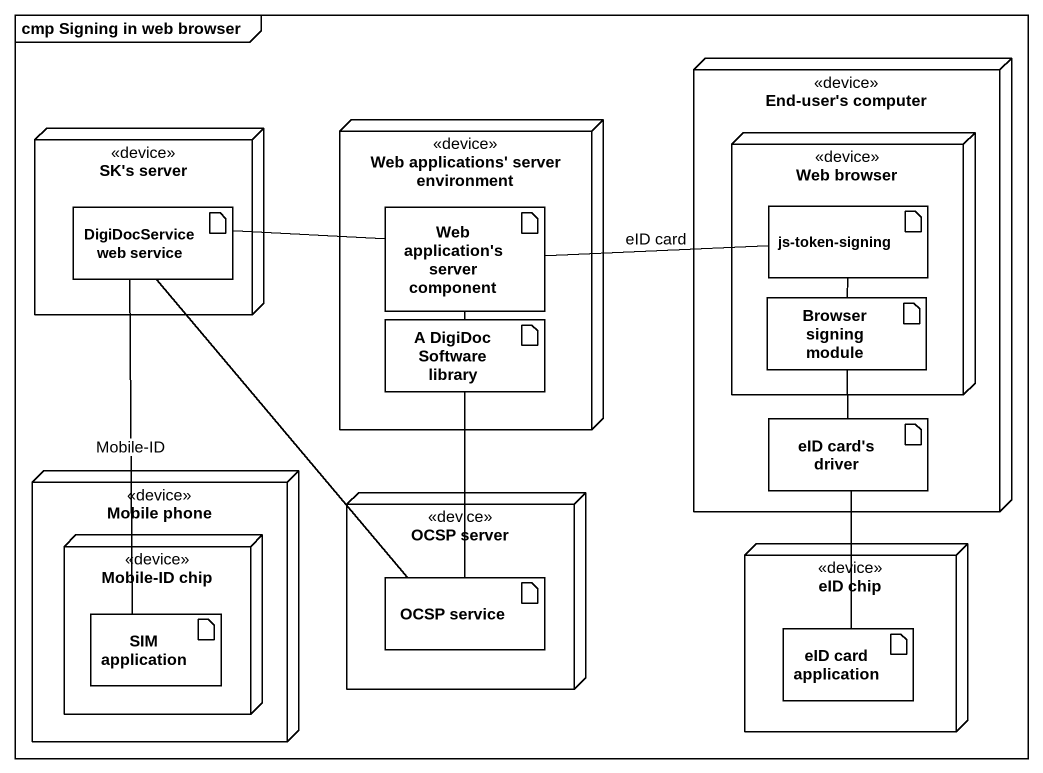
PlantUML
@startuml
mainframe cmp Signing in web browser
node "End-user's computer" as End_user_s_computer <<device>> {
  node "Web browser" as Web_browser <<device>> {
    artifact "js-token-signing" as js_token_signing
    artifact "Browser signing module" as Browser_signing_module
  }
  artifact "eID card's driver" as eID_card_s_driver
}
node "SK's server" as SK_s_server <<device>> {
  artifact "DigiDocService web service" as DigiDocService_web_service
}
node "Web applications' server environment" as Web_applications_server <<device>> {
  artifact "Web application's server component" as Web_application_s_server
  artifact "A DigiDoc Software library" as A_DigiDoc_Software_library
}
node "Mobile phone" as Mobile_phone <<device>> {
  node "Mobile-ID chip" as Mobile_ID_chip <<device>> {
    artifact "SIM application" as SIM_application
  }
}
node "OCSP server" as OCSP_server <<device>> {
  artifact "OCSP service" as OCSP_service
}
node "eID chip" as eID_chip <<device>> {
  artifact "eID card application" as eID_card_application
}
DigiDocService_web_service -- OCSP_service
DigiDocService_web_service -- SIM_application : Mobile-ID
Web_application_s_server -left- DigiDocService_web_service
Web_application_s_server -right- js_token_signing : eID card
Web_application_s_server -- A_DigiDoc_Software_library
js_token_signing -- Browser_signing_module
A_DigiDoc_Software_library -- OCSP_service
Browser_signing_module -- eID_card_s_driver
eID_card_s_driver -- eID_card_application
@enduml
